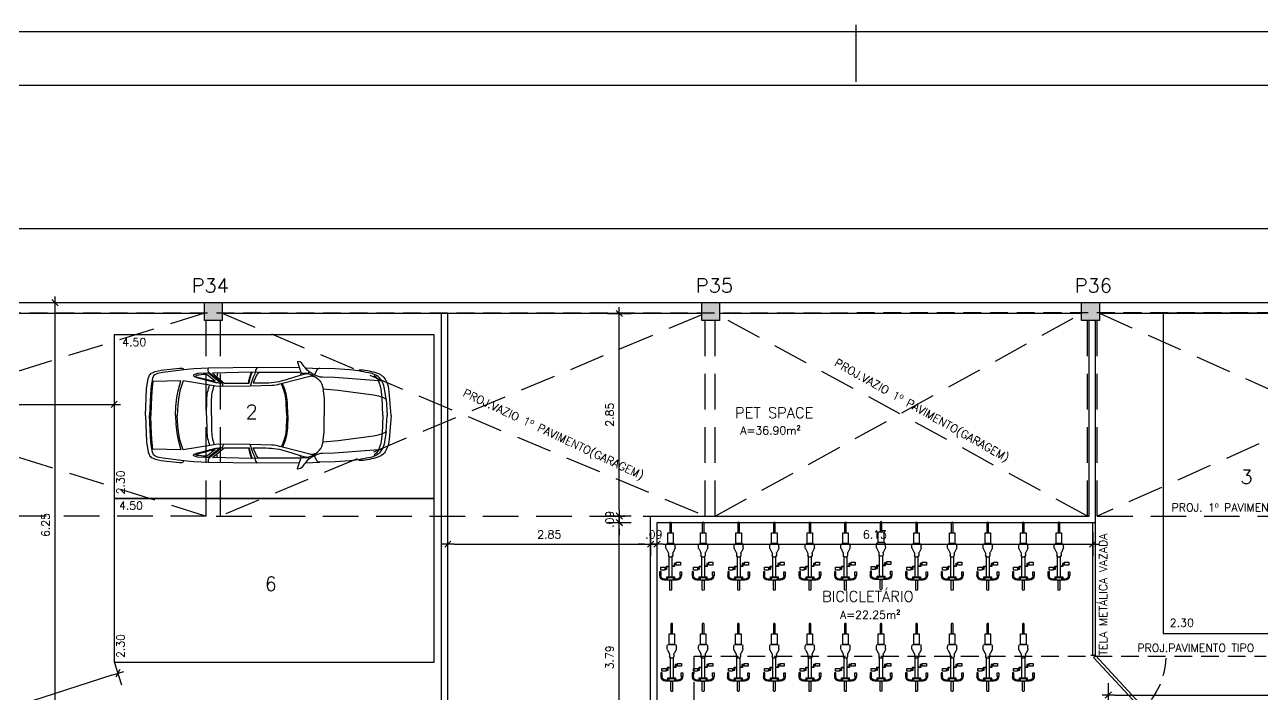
# Model space of a CAD drawing. Header units: millimetres. Extents: x 963.8 to 1035.8, y -131.7 to -87.
# Drawn here: x 981.69 to 999.09, y -96.37 to -86.96 of the extents above; entities that cross this region are included whole.
import ezdxf

# ---------------------------------------------------------------- set-up
doc = ezdxf.new("R2010")
doc.units = ezdxf.units.MM
doc.linetypes.add('DASHED2', pattern=[0.375, 0.25, -0.125])
doc.linetypes.add('HIDDEN', pattern=[0.375, 0.25, -0.125])
for name, color, linetype in [('CERCADURA', 5, 'Continuous'), ('COTA', 11, 'Continuous'), ('ESQUADRIA', 2, 'Continuous'), ('ESQUADRIA CT', 2, 'Continuous'), ('HACHURA', 11, 'Continuous'), ('HACHURA 1', 8, 'Continuous'), ('HACHURA PILAR VIGA', 8, 'Continuous'), ('LINHA', 1, 'Continuous'), ('PAREDE', 7, 'Continuous'), ('PILAR', 21, 'Continuous'), ('PROJECAO', 1, 'DASHED2'), ('TEXTO 1', 3, 'Continuous'), ('TEXTO 2', 2, 'Continuous')]:
    doc.layers.add(name, color=color, linetype=linetype)
doc.styles.add('ROMANS', font='romans.shx')
doc.dimstyles.new('Copy of TICK75', dxfattribs={"dimtxt": 0.1125, "dimasz": 0.088, "dimexe": 0.18, "dimexo": 0.0625, "dimgap": 0.079, "dimtad": 1, "dimrnd": 0.005, "dimzin": 4, "dimdsep": 46, "dimtxsty": 'ROMANS', "dimblk1": 'TICK', "dimblk2": 'TICK', "dimsah": 1, "dimcen": 0.09, "dimse1": 1, "dimse2": 1, "dimclrd": 256, "dimclrt": 2, "dimaunit": 1, "dimadec": 0, "dimazin": 0, "dimtfac": 1, "dimtix": 1, "dimtmove": 2, "dimatfit": 3, "dimldrblk": 'TICK', "dimfxl": 1, "dimtolj": 1, "dimtzin": 0, "dimlwd": -1, "dimarcsym": 0})

# ---------------------------------------------------------------- blocks, each defined once
blk = doc.blocks.new('P100')
at = {"layer": 'ESQUADRIA CT'}
for p, q in [((-0.734, 0.679), (-0.707, 0.707)), ((-0.707, 0.707), (0, 0)), ((-0.027, -0.027), (-0.734, 0.679)), ((0, 0), (-0.027, -0.027))]:
    blk.add_line(p, q, dxfattribs=at)
at = {"layer": 'ESQUADRIA CT', "color": 1, "linetype": 'HIDDEN'}
blk.add_arc((-0.014, -0.014), 1, 89.2122, 179.2122, dxfattribs=at)
blk = doc.blocks.new('TICK')
at = {"layer": 'COTA'}
for p, q in [((-1, 0), (1, 0)), ((0, 1.91), (0, -1.91))]:
    blk.add_line(p, q, dxfattribs=at)
at = {"layer": 'COTA', "color": 2}
blk.add_line((0.5, 0.5), (-0.5, -0.5), dxfattribs=at)
blk = doc.blocks.new('*D68')
at = {"layer": 'COTA'}
blk.add_line((990.05, -93.777), (990.05, -91.105), dxfattribs=at)
at = {"layer": 'Defpoints', "color": 0}
for p in [(990.05, -91.017), (991.065, -91.017), (990.51, -93.865)]:
    blk.add_point(p, dxfattribs=at)
at = {"layer": 'COTA', "xscale": 0.08800000000000001, "yscale": 0.08800000000000001, "zscale": 0.08800000000000001}
for p, rotation in [((990.05, -91.017), 90), ((990.05, -93.865), 270)]:
    blk.add_blockref('TICK', p, dxfattribs=dict(at, rotation=rotation))
at = {"layer": 'COTA', "color": 2, "insert": (989.914, -92.441), "char_height": 0.1125, "attachment_point": 5, "rotation": 90, "style": 'ROMANS'}
blk.add_mtext('\\A1;2.85', dxfattribs=at)
blk = doc.blocks.new('*D67')
at = {"layer": 'COTA'}
for p, q in [((990.05, -93.777), (990.05, -93.689)), ((990.05, -93.956), (990.05, -93.865)), ((990.05, -94.044), (990.05, -94.132))]:
    blk.add_line(p, q, dxfattribs=at)
at = {"layer": 'Defpoints', "color": 0}
for p in [(990.05, -93.865), (990.49, -93.865), (990.579, -93.956)]:
    blk.add_point(p, dxfattribs=at)
at = {"layer": 'COTA', "xscale": 0.08800000000000001, "yscale": 0.08800000000000001, "zscale": 0.08800000000000001}
for p, rotation in [((990.05, -93.865), 270), ((990.05, -93.956), 90)]:
    blk.add_blockref('TICK', p, dxfattribs=dict(at, rotation=rotation))
at = {"layer": 'COTA', "color": 2, "insert": (989.914, -93.91), "char_height": 0.1125, "attachment_point": 5, "rotation": 90, "style": 'ROMANS'}
blk.add_mtext('\\A1;.09', dxfattribs=at)
blk = doc.blocks.new('*D66')
at = {"layer": 'COTA'}
blk.add_line((990.05, -97.659), (990.05, -94.043), dxfattribs=at)
at = {"layer": 'Defpoints', "color": 0}
for p in [(990.05, -93.955), (990.574, -93.955), (990.469, -97.747)]:
    blk.add_point(p, dxfattribs=at)
at = {"layer": 'COTA', "xscale": 0.08800000000000001, "yscale": 0.08800000000000001, "zscale": 0.08800000000000001}
for p, rotation in [((990.05, -93.955), 90), ((990.05, -97.747), 270)]:
    blk.add_blockref('TICK', p, dxfattribs=dict(at, rotation=rotation))
at = {"layer": 'COTA', "color": 2, "insert": (989.914, -95.851), "char_height": 0.1125, "attachment_point": 5, "rotation": 90, "style": 'ROMANS'}
blk.add_mtext('\\A1;3.79', dxfattribs=at)
blk = doc.blocks.new('*D65')
at = {"layer": 'COTA'}
blk.add_line((990.668, -94.26), (996.616, -94.26), dxfattribs=at)
at = {"layer": 'Defpoints', "color": 0}
for p in [(990.58, -93.955), (996.704, -93.955), (996.704, -94.26)]:
    blk.add_point(p, dxfattribs=at)
at = {"layer": 'COTA', "xscale": 0.08800000000000001, "yscale": 0.08800000000000001, "zscale": 0.08800000000000001, "rotation": 180}
blk.add_blockref('TICK', (990.58, -94.26), dxfattribs=at)
at = {"layer": 'COTA', "xscale": 0.08800000000000001, "yscale": 0.08800000000000001, "zscale": 0.08800000000000001}
blk.add_blockref('TICK', (996.704, -94.26), dxfattribs=at)
at = {"layer": 'COTA', "color": 2, "insert": (993.642, -94.124), "char_height": 0.1125, "attachment_point": 5, "style": 'ROMANS'}
blk.add_mtext('\\A1;6.13', dxfattribs=at)
blk = doc.blocks.new('*D64')
at = {"layer": 'COTA'}
for p, q in [((990.402, -94.26), (990.314, -94.26)), ((990.49, -94.26), (990.58, -94.26)), ((990.668, -94.26), (990.756, -94.26))]:
    blk.add_line(p, q, dxfattribs=at)
at = {"layer": 'Defpoints', "color": 0}
for p in [(990.49, -93.876), (990.58, -93.955), (990.58, -94.26)]:
    blk.add_point(p, dxfattribs=at)
at = {"layer": 'COTA', "xscale": 0.08800000000000001, "yscale": 0.08800000000000001, "zscale": 0.08800000000000001}
blk.add_blockref('TICK', (990.49, -94.26), dxfattribs=at)
at = {"layer": 'COTA', "xscale": 0.08800000000000001, "yscale": 0.08800000000000001, "zscale": 0.08800000000000001, "rotation": 180}
blk.add_blockref('TICK', (990.58, -94.26), dxfattribs=at)
at = {"layer": 'COTA', "color": 2, "insert": (990.535, -94.124), "char_height": 0.1125, "attachment_point": 5, "style": 'ROMANS'}
blk.add_mtext('\\A1;.09', dxfattribs=at)
blk = doc.blocks.new('*D63')
at = {"layer": 'COTA'}
blk.add_line((987.728, -94.26), (990.402, -94.26), dxfattribs=at)
at = {"layer": 'Defpoints', "color": 0}
for p in [(987.64, -93.876), (990.49, -93.876), (990.49, -94.26)]:
    blk.add_point(p, dxfattribs=at)
at = {"layer": 'COTA', "xscale": 0.08800000000000001, "yscale": 0.08800000000000001, "zscale": 0.08800000000000001, "rotation": 180}
blk.add_blockref('TICK', (987.64, -94.26), dxfattribs=at)
at = {"layer": 'COTA', "xscale": 0.08800000000000001, "yscale": 0.08800000000000001, "zscale": 0.08800000000000001}
blk.add_blockref('TICK', (990.49, -94.26), dxfattribs=at)
at = {"layer": 'COTA', "color": 2, "insert": (989.065, -94.124), "char_height": 0.1125, "attachment_point": 5, "style": 'ROMANS'}
blk.add_mtext('\\A1;2.85', dxfattribs=at)
blk = doc.blocks.new('BISCICLETA-flat-1-flat-1')
at = {"layer": 'HACHURA'}
for p, q in [((0.136, 0), (-0.136, 0)), ((-0.019, 0), (0.019, 0)), ((-0.236, -0.103), (-0.236, -0.1)), ((-0.212, -0.103), (-0.212, -0.1)), ((-0.06, -0.024), (-0.136, -0.024)), ((-0.126, -0.244), (-0.078, -0.244)), ((-0.126, -0.256), (-0.126, -0.244)), ((-0.126, -0.256), (-0.09, -0.256)), ((-0.09, -0.256), (-0.09, -0.311)), ((-0.078, -0.244), (-0.078, -0.299)), ((-0.03, -0.075), (-0.03, -0.513)), ((0.03, -0.513), (0.03, -0.075)), ((0.136, -0.024), (0.06, -0.024)), ((0.212, -0.103), (0.212, -0.1)), ((0.236, -0.103), (0.236, -0.1)), ((-0.09, -0.311), (-0.03, -0.311)), ((-0.078, -0.299), (-0.03, -0.299)), ((0.011, -0.508), (-0.011, -0.508)), ((0.09, -0.299), (0.03, -0.299)), ((0.078, -0.311), (0.03, -0.311)), ((0.078, -0.367), (0.078, -0.311)), ((0.126, -0.367), (0.078, -0.367)), ((0.09, -0.355), (0.09, -0.299)), ((0.126, -0.355), (0.09, -0.355)), ((0.126, -0.355), (0.126, -0.367)), ((-0.101, -0.71), (-0.101, -0.772)), ((-0.097, -0.693), (-0.054, -0.61)), ((-0.065, -0.808), (0.065, -0.808)), ((-0.047, -0.588), (-0.047, -0.544)), ((0.047, -0.588), (0.047, -0.544)), ((0.097, -0.693), (0.054, -0.61)), ((0.101, -0.71), (0.101, -0.772)), ((-0.019, -1.043), (0.019, -1.043))]:
    blk.add_line(p, q, dxfattribs=at)
for points in [[(0.06, 0), (-0.06, 0), (-0.06, -0.06), (0.06, -0.06)], [(-0.24, -0.185), (-0.24, -0.103), (-0.209, -0.103), (-0.209, -0.185)], [(-0.126, -0.282), (-0.126, -0.218), (-0.215, -0.218), (-0.215, -0.282)], [(0.24, -0.185), (0.24, -0.103), (0.209, -0.103), (0.209, -0.185)], [(0.126, -0.329), (0.126, -0.393), (0.215, -0.393), (0.215, -0.329)], [(0.06, -0.808), (-0.06, -0.808), (-0.06, -1.043), (0.06, -1.043)]]:
    blk.add_lwpolyline(points, close=True, dxfattribs=at)
for points in [[(0.019, 0), (0.019, 0.209, 1), (-0.019, 0.209), (-0.019, 0)], [(0.019, -1.043), (0.019, -1.252, -1), (-0.019, -1.252), (-0.019, -1.043)]]:
    blk.add_lwpolyline(points, format="xyb", dxfattribs=at)
blk.add_lwpolyline([(-0.084, -0.024), (-0.084, -0.075), (0.084, -0.075), (0.084, -0.024)], dxfattribs=at)
for centre, radius, start, end in [((-0.136, -0.1), 0.1, 90, 180), ((0.136, -0.1), 0.1, 0, 90), ((-0.136, -0.1), 0.076, 90, 180), ((0.136, -0.1), 0.076, 0, 90), ((-0.011, -0.544), 0.036, 90, 180), ((0.011, -0.544), 0.036, 0, 90), ((-0.065, -0.71), 0.036, 152.6714, 180), ((-0.065, -0.772), 0.036, 180, 270), ((-0.083, -0.588), 0.036, 322.7463, 0), ((0.083, -0.588), 0.036, 180, 217.2537), ((0.065, -0.772), 0.036, 270, 0), ((0.065, -0.71), 0.036, 0, 27.3286)]:
    blk.add_arc(centre, radius, start, end, dxfattribs=at)
blk = doc.blocks.new('*D132')
at = {"layer": 'COTA'}
blk.add_line((982.918, -96.103), (978.149, -97.634), dxfattribs=at)
at = {"layer": 'Defpoints', "color": 0}
for p in [(982.95, -95.917), (978.015, -97.502), (978.066, -97.661)]:
    blk.add_point(p, dxfattribs=at)
at = {"layer": 'COTA', "xscale": 0.08800000000000001, "yscale": 0.08800000000000001, "zscale": 0.08800000000000001}
for p, rotation in [((983.001, -96.076), 17.80043388912051), ((978.066, -97.661), 197.8004338891205)]:
    blk.add_blockref('TICK', p, dxfattribs=dict(at, rotation=rotation))
at = {"layer": 'COTA', "color": 2, "insert": (980.492, -96.739), "char_height": 0.1125, "attachment_point": 5, "rotation": 17.8004, "style": 'ROMANS'}
blk.add_mtext('\\A1;5.19', dxfattribs=at)
blk = doc.blocks.new('*D112')
at = {"layer": 'COTA'}
blk.add_line((997.011, -96.381), (1003.085, -96.381), dxfattribs=at)
at = {"layer": 'Defpoints', "color": 0}
for p in [(1003.173, -96.381), (996.923, -96.951), (1003.173, -96.951)]:
    blk.add_point(p, dxfattribs=at)
at = {"layer": 'COTA', "xscale": 0.08800000000000001, "yscale": 0.08800000000000001, "zscale": 0.08800000000000001, "rotation": 180}
blk.add_blockref('TICK', (996.923, -96.381), dxfattribs=at)
at = {"layer": 'COTA', "xscale": 0.08800000000000001, "yscale": 0.08800000000000001, "zscale": 0.08800000000000001}
blk.add_blockref('TICK', (1003.173, -96.381), dxfattribs=at)
at = {"layer": 'COTA', "color": 2, "insert": (1000.048, -96.246), "char_height": 0.1125, "attachment_point": 5, "style": 'ROMANS'}
blk.add_mtext('\\A1;6.25', dxfattribs=at)
blk = doc.blocks.new('*D50')
at = {"layer": 'COTA'}
blk.add_line((977.538, -92.295), (982.862, -92.295), dxfattribs=at)
at = {"layer": 'Defpoints', "color": 0}
for p in [(982.95, -92.295), (977.45, -94.954), (982.95, -94.954)]:
    blk.add_point(p, dxfattribs=at)
at = {"layer": 'COTA', "xscale": 0.08800000000000001, "yscale": 0.08800000000000001, "zscale": 0.08800000000000001, "rotation": 180}
blk.add_blockref('TICK', (977.45, -92.295), dxfattribs=at)
at = {"layer": 'COTA', "xscale": 0.08800000000000001, "yscale": 0.08800000000000001, "zscale": 0.08800000000000001}
blk.add_blockref('TICK', (982.95, -92.295), dxfattribs=at)
at = {"layer": 'COTA', "color": 2, "insert": (980.2, -92.16), "char_height": 0.1125, "attachment_point": 5, "style": 'ROMANS'}
blk.add_mtext('\\A1;5.50', dxfattribs=at)
blk = doc.blocks.new('*D105')
at = {"layer": 'COTA'}
blk.add_line((982.12, -97.029), (982.12, -90.953), dxfattribs=at)
at = {"layer": 'Defpoints', "color": 0}
for p in [(969.331, -90.865), (982.12, -90.865), (985.259, -97.117)]:
    blk.add_point(p, dxfattribs=at)
at = {"layer": 'COTA', "xscale": 0.08800000000000001, "yscale": 0.08800000000000001, "zscale": 0.08800000000000001}
for p, rotation in [((982.12, -90.865), 90), ((982.12, -97.117), 270)]:
    blk.add_blockref('TICK', p, dxfattribs=dict(at, rotation=rotation))
at = {"layer": 'COTA', "color": 2, "insert": (981.985, -93.991), "char_height": 0.1125, "attachment_point": 5, "rotation": 90, "style": 'ROMANS'}
blk.add_mtext('\\A1;6.25', dxfattribs=at)
blk = doc.blocks.new('VECTRA_P')
for p, q in [((1.152, 0.682), (1.17, 0.653)), ((1.962, 0.745), (1.98, 0.722)), ((1.98, 0.722), (1.986, 0.704)), ((1.986, 0.704), (1.99, 0.679)), ((1.99, 0.679), (1.99, 0.671)), ((1.99, 0.671), (2.026, 0.596)), ((2.026, 0.596), (2.072, 0.454)), ((2.068, 0.626), (2.051, 0.672)), ((2.081, 0.582), (2.068, 0.626)), ((2.085, 0.558), (2.081, 0.582)), ((2.58, 0.66), (2.594, 0.603)), ((2.099, 0.505), (2.085, 0.558)), ((2.026, -0.596), (2.072, -0.454)), ((2.085, -0.558), (2.081, -0.582)), ((2.099, -0.505), (2.085, -0.558)), ((1.152, -0.682), (1.17, -0.653)), ((1.962, -0.745), (1.98, -0.722)), ((1.98, -0.722), (1.986, -0.704)), ((1.986, -0.704), (1.99, -0.679)), ((1.99, -0.671), (2.026, -0.596)), ((1.99, -0.679), (1.99, -0.671)), ((2.068, -0.626), (2.051, -0.672)), ((2.081, -0.582), (2.068, -0.626)), ((2.58, -0.66), (2.594, -0.603))]:
    blk.add_line(p, q)
for points in [[(-0.132, 0), (-0.101, 0.371, -0.086702), (-0.059, 0.53, -0.206137), (0.076, 0.652, -0.063577), (0.343, 0.706, -0.192902), (0.379, 0.695), (0.517, 0.711), (0.746, 0.725), (0.984, 0.732, -0.212316), (1.032, 0.712), (1.065, 0.633), (1.106, 0.654, 0.104415), (1.201, 0.729, 0.030135), (1.254, 0.801, -0.268294), (1.327, 0.839, -0.478596), (1.333, 0.83), (1.273, 0.657), (1.206, 0.658, 0.071792), (1.17, 0.653, 0.074996), (1.055, 0.6, 0.060729), (0.993, 0.548, 0.168427), (0.934, 0.415), (0.697, 0.392), (0.143, 0.32, 0.097788), (-0.052, 0.254), (-0.028, 0.412), (-0.015, 0.467, -0.23311), (0.121, 0.634, -0.068365), (0.217, 0.663, 0.017295), (0.379, 0.695, -1.253437)], [(0, 0), (0.011, 0.285), (0.02, 0.362, -0.068274), (0.066, 0.541, -0.160401), (0.116, 0.601, 0.068795), (0.131, 0.612, 0.431491), (0.13, 0.622), (0.121, 0.634)], [(0.014, 0.538), (0.066, 0.541), (0.755, 0.592), (0.942, 0.595, 0.14363), (1.065, 0.633, -3.590326)], [(1.046, 0.594), (1.077, 0.605, -0.132875), (1.141, 0.609), (1.566, 0.499), (1.614, 0.485, 0.061032), (1.731, 0.466), (2.071, 0.454), (2.569, 0.452), (2.639, 0.461), (3.118, 0.541), (3.169, 0.382), (3.19, 0.253), (3.201, 0.165), (3.212, 0)], [(1.94, 0.671), (1.974, 0.628), (2.027, 0.507), (1.819, 0.509, -0.074341), (1.505, 0.56), (1.292, 0.626), (1.209, 0.647), (1.17, 0.653)], [(1.302, 0.742), (1.956, 0.745), (2.72, 0.736), (2.953, 0.724), (3.109, 0.712), (3.435, 0.671), (3.492, 0.661, -0.139964), (3.58, 0.617), (3.599, 0.573), (3.619, 0.463), (3.63, 0.328), (3.645, 0)], [(2.492, 0.453), (2.499, 0.477, -0.20033), (2.542, 0.528), (2.703, 0.656, 0.362423), (2.72, 0.736, -80.843501)], [(2.535, 0.508), (2.712, 0.65, -0.214632), (2.749, 0.659), (2.894, 0.651, -0.13194), (2.949, 0.632, -0.563922), (2.948, 0.606), (2.891, 0.585), (2.709, 0.537), (2.63, 0.52, -0.046395), (2.535, 0.508, 1.803463)], [(2.619, 0.535), (2.738, 0.63, -0.203343), (2.777, 0.64, 0.013874), (2.898, 0.627, -0.224025), (2.919, 0.615, -0.426774), (2.916, 0.604), (2.715, 0.552, -0.038719), (2.619, 0.535, -4.743429)], [(3.705, 0), (3.688, 0.412), (3.666, 0.577), (3.651, 0.614, 0.195947), (3.599, 0.666, 0.081209), (3.417, 0.709), (3.176, 0.737), (3.144, 0.738, 0.315739), (3.105, 0.712, 0.195733)], [(1.481, 0), (1.49, 0.194), (1.501, 0.28, -0.093565), (1.571, 0.498, -2.549357)], [(1.501, 0), (1.507, 0.175, -0.104764), (1.586, 0.494, 2.88345)], [(2.676, 0), (2.674, 0.225, 0.076487), (2.635, 0.46, 15.102376)], [(2.754, 0), (2.748, 0.246, 0.084835), (2.704, 0.472, 10.941081)], [(-0.132, 0), (-0.101, -0.371, 0.086702), (-0.059, -0.53, 0.206137), (0.076, -0.652, 0.063577), (0.343, -0.706, 0.192902), (0.379, -0.695), (0.517, -0.711), (0.746, -0.725), (0.984, -0.732, 0.212316), (1.032, -0.712), (1.065, -0.633), (1.106, -0.654, -0.104415), (1.201, -0.729, -0.030135), (1.254, -0.801, 0.268294), (1.327, -0.839, 0.478596), (1.333, -0.83), (1.273, -0.657), (1.206, -0.658, -0.071792), (1.17, -0.653, -0.074996), (1.055, -0.6, -0.060729), (0.993, -0.548, -0.168427), (0.934, -0.415), (0.697, -0.392), (0.143, -0.32, -0.097788), (-0.052, -0.254), (-0.028, -0.412), (-0.015, -0.467, 0.23311), (0.121, -0.634, 0.068365), (0.217, -0.663, -0.017295), (0.379, -0.695, 1.253437)], [(0, 0), (0.011, -0.285), (0.02, -0.362, 0.068274), (0.066, -0.541, 0.160401), (0.116, -0.601, -0.068795), (0.131, -0.612, -0.431491), (0.13, -0.622), (0.121, -0.634)], [(1.046, -0.594), (1.077, -0.605, 0.132875), (1.141, -0.609), (1.566, -0.499), (1.614, -0.485, -0.061032), (1.731, -0.466), (2.071, -0.454), (2.569, -0.452), (2.639, -0.461), (3.118, -0.541), (3.169, -0.382), (3.19, -0.253), (3.201, -0.165), (3.212, 0)], [(1.302, -0.742), (1.956, -0.745), (2.72, -0.736), (2.953, -0.724), (3.109, -0.712), (3.435, -0.671), (3.492, -0.661, 0.139964), (3.58, -0.617), (3.599, -0.573), (3.619, -0.463), (3.63, -0.328), (3.645, 0)], [(1.481, 0), (1.49, -0.194), (1.501, -0.28, 0.093565), (1.571, -0.498, 2.549357)], [(1.501, 0), (1.507, -0.175, 0.104764), (1.586, -0.494, -2.88345)], [(2.676, 0), (2.674, -0.225, -0.076487), (2.635, -0.46, -15.102376)], [(2.754, 0), (2.748, -0.246, -0.084835), (2.704, -0.472, -10.941081)], [(3.705, 0), (3.688, -0.412), (3.666, -0.577), (3.651, -0.614, -0.195947), (3.599, -0.666, -0.081209), (3.417, -0.709), (3.176, -0.737), (3.144, -0.738, -0.315739), (3.105, -0.712, -0.195733)], [(0.014, -0.538), (0.066, -0.541), (0.755, -0.592), (0.942, -0.595, -0.14363), (1.065, -0.633, 3.590326)], [(1.94, -0.671), (1.974, -0.628), (2.027, -0.507), (1.819, -0.509, 0.074341), (1.505, -0.56), (1.292, -0.626), (1.209, -0.647), (1.17, -0.653)], [(2.492, -0.453), (2.499, -0.477, 0.20033), (2.542, -0.528), (2.703, -0.656, -0.362423), (2.72, -0.736, 80.843501)], [(2.535, -0.508), (2.712, -0.65, 0.214632), (2.749, -0.659), (2.894, -0.651, 0.13194), (2.949, -0.632, 0.563922), (2.948, -0.606), (2.891, -0.585), (2.709, -0.537), (2.63, -0.52, 0.046395), (2.535, -0.508, -1.803463)], [(2.619, -0.535), (2.738, -0.63, 0.203343), (2.777, -0.64, -0.013874), (2.898, -0.627, 0.224025), (2.919, -0.615, 0.426774), (2.916, -0.604), (2.715, -0.552, 0.038719), (2.619, -0.535, 4.743429)]]:
    blk.add_lwpolyline(points, format="xyb")
for points in [[(1.212, 0.744), (0.984, 0.732)], [(1.273, 0.657), (1.298, 0.624)], [(1.294, 0.669), (1.94, 0.671), (2.05, 0.672), (2.66, 0.658), (2.477, 0.505), (2.088, 0.505), (2.072, 0.578), (2.06, 0.615), (2.04, 0.672)], [(3.237, 0), (3.231, 0.137), (3.214, 0.277), (3.195, 0.384), (3.153, 0.539), (3.591, 0.526), (3.606, 0.377), (3.619, 0.169), (3.623, 0)], [(-0.052, 0.254), (-0.068, 0)], [(-0.052, -0.254), (-0.068, 0)], [(3.237, 0), (3.231, -0.137), (3.214, -0.277), (3.195, -0.384), (3.153, -0.539), (3.591, -0.526), (3.606, -0.377), (3.619, -0.169), (3.623, 0)], [(1.294, -0.669), (1.94, -0.671), (2.05, -0.672), (2.66, -0.658), (2.477, -0.505), (2.088, -0.505), (2.072, -0.578), (2.06, -0.615), (2.04, -0.672)], [(1.212, -0.744), (0.984, -0.732)], [(1.273, -0.657), (1.298, -0.624)]]:
    blk.add_lwpolyline(points)
for points in [[(0.934, 0.415, 0), (0.929, 0.381, 0), (0.916, 0.263, 0), (0.916, 0, 0)], [(0.934, -0.415, 0), (0.929, -0.381, 0), (0.916, -0.263, 0), (0.916, 0, 0)]]:
    blk.add_polyline3d(points)
blk = doc.blocks.new('*D24')
at = {"layer": 'COTA'}
blk.add_line((1032.17, -89.827), (968.777, -89.827), dxfattribs=at)
at = {"layer": 'Defpoints', "color": 0}
for p in [(968.689, -89.827), (968.689, -90.865), (1032.258, -90.865)]:
    blk.add_point(p, dxfattribs=at)
at = {"layer": 'COTA', "xscale": 0.08800000000000001, "yscale": 0.08800000000000001, "zscale": 0.08800000000000001, "rotation": 180}
blk.add_blockref('TICK', (968.689, -89.827), dxfattribs=at)
at = {"layer": 'COTA', "xscale": 0.08800000000000001, "yscale": 0.08800000000000001, "zscale": 0.08800000000000001}
blk.add_blockref('TICK', (1032.258, -89.827), dxfattribs=at)
at = {"layer": 'COTA', "color": 2, "insert": (1000.474, -89.663), "char_height": 0.1125, "attachment_point": 5, "style": 'ROMANS'}
blk.add_mtext('\\A1;63.57(TERRENO)', dxfattribs=at)
blk = doc.blocks.new('ESTRUTURA(20-03-2019)')
at = {"layer": 'PROJECAO', "color": 11}
for p, q in [((-30.131, 15.601), (-22.09, 15.601)), ((-30.13, 14.611), (-30.131, 15.601))]:
    blk.add_line(p, q, dxfattribs=at)

msp = doc.modelspace()

# ---------------------------------------------------------------- hatches: boundary and pattern name
at = {"layer": 'HACHURA PILAR VIGA'}
h = msp.add_hatch(dxfattribs=at)
h.set_pattern_fill('CONCRE', color=256, scale=0.006)
h.set_pattern_definition([(0, (0, 0), (0.1524, 0.1524), [0.01905, -0.13335]), (90, (0, 0), (-0.1524, 0.1524), [0.01905, -0.13335]), (135, (0.01905, 0), (-0.1524, 0), [0.02694077, -0.188585384]), (0, (0.01905, 0.08572), (0.1524, 0.1524), [0.01905, -0.13335]), (45, (0.02857, 0.0762), (0, 0.1524), [0.013470377, -0.20205576]), (135, (0.02857, 0.0762), (-0.1524, 0), [0.013470377, -0.20205576]), (0, (0.0762, 0.12383), (0.1524, 0.1524), [0.02694077, -0.12545923]), (45, (0.0762, 0.12383), (0, 0.1524), [0.01905, -0.196476153]), (135, (0.10314, 0.12383), (-0.1524, 0), [0.01905, -0.196476153]), (90, (0.10477, 0.0381), (-0.1524, 0.1524), [0.01905, -0.13335]), (45, (0.10477, 0.0381), (0, 0.1524), [0.013470377, -0.20205576]), (135, (0.1143, 0.04763), (-0.1524, 0), [0.013470377, -0.20205576]), (0, (0.01905, 0.0381), (0.1524, 0.1524), [0.009525, -0.127635]), (0, (0.13335, 0.0762), (0.1524, 0.1524), [0.009525, -0.127635]), (90, (0.08572, 0.09525), (-0.1524, 0.1524), [0.009525, -0.127635]), (135, (0.10477, 0.00953), (-0.1524, 0), [0.013470377, -0.20205576]), (135, (0.0381, 0.1143), (-0.1524, 0), [0.013470377, -0.20205576]), (45, (0.07144, 0.05001), (0, 0.1524), [0.013470377, -0.20205576]), (90, (0.05239, 0.01905), (-0.1524, 0.1524), [0.00238125, -0.15001875]), (90, (0.05953, 0.08334), (-0.1524, 0.1524), [0.00238125, -0.15001875]), (90, (0.13097, 0.10954), (-0.1524, 0.1524), [0.00238125, -0.15001875]), (90, (0.13335, 0.02857), (-0.1524, 0.1524), [0.00238125, -0.15001875])])
h.paths.add_polyline_path([(971.338, -90.865), (971.088, -90.865), (971.088, -91.115), (971.338, -91.115)])
h.paths.add_polyline_path([(975.168, -90.865), (974.918, -90.865), (974.918, -91.115), (975.168, -91.115)])
h.paths.add_polyline_path([(984.468, -90.865), (984.218, -90.865), (984.218, -91.115), (984.468, -91.115)])
h.paths.add_polyline_path([(991.458, -90.865), (991.208, -90.865), (991.208, -91.115), (991.458, -91.115)])
h.paths.add_polyline_path([(996.798, -90.865), (996.548, -90.865), (996.548, -91.115), (996.798, -91.115)])
h.paths.add_polyline_path([(1003.398, -90.865), (1003.173, -90.865), (1003.173, -91.115), (1003.398, -91.115)])
h.paths.add_polyline_path([(1003.173, -90.865), (1003.148, -90.865), (1003.148, -91.115), (1003.173, -91.115)])
h.paths.add_polyline_path([(1008.228, -90.865), (1007.978, -90.865), (1007.978, -91.115), (1008.228, -91.115)])
h.paths.add_polyline_path([(1014.298, -90.865), (1014.048, -90.865), (1014.048, -91.115), (1014.298, -91.115)])
h.paths.add_polyline_path([(1021.493, -90.865), (1021.243, -90.865), (1021.243, -91.115), (1021.493, -91.115)])

# ---------------------------------------------------------------- linework, layer by layer
at = {"layer": 'CERCADURA', "color": 11}
for p, q in [((993.381, -87.759), (993.381, -86.958)), ((1035.756, -87.06), (963.756, -87.06))]:
    msp.add_line(p, q, dxfattribs=at)
at = {"layer": 'CERCADURA', "color": 5}
msp.add_line((1035.006, -87.81), (965.631, -87.81), dxfattribs=at)
at = {"layer": 'ESQUADRIA'}
for p, q in [((987.55, -96.736), (987.55, -91.015)), ((987.64, -96.736), (987.64, -91.015)), ((996.704, -95.826), (996.704, -93.955)), ((996.744, -95.826), (996.744, -93.955)), ((996.719, -95.826), (996.679, -95.826)), ((996.744, -95.826), (996.704, -95.826))]:
    msp.add_line(p, q, dxfattribs=at)
at = {"layer": 'LINHA'}
for points in [[(997.693, -95.515), (999.993, -95.515), (999.993, -91.015), (997.693, -91.015)], [(987.45, -93.617), (987.45, -91.317), (982.95, -91.317), (982.95, -93.617)], [(987.45, -95.917), (987.45, -93.617), (982.95, -93.617), (982.95, -95.917)]]:
    msp.add_lwpolyline(points, close=True, dxfattribs=at)
at = {"layer": 'PAREDE'}
for p, q in [((975.168, -90.865), (984.218, -90.865)), ((984.468, -90.865), (991.208, -90.865)), ((991.458, -90.865), (1007.978, -90.865)), ((975.168, -91.015), (984.218, -91.015)), ((984.468, -91.015), (991.208, -91.015)), ((991.458, -91.015), (996.548, -91.015)), ((996.654, -93.865), (996.654, -91.115)), ((996.744, -93.955), (996.744, -91.115)), ((996.798, -91.015), (1003.148, -91.015)), ((990.49, -93.865), (996.654, -93.865)), ((990.49, -97.736), (990.49, -93.865)), ((990.58, -93.955), (996.744, -93.955)), ((990.58, -97.736), (990.58, -93.955))]:
    msp.add_line(p, q, dxfattribs=at)
at = {"layer": 'PILAR'}
for points in [[(984.218, -90.865), (984.468, -90.865), (984.468, -91.115), (984.218, -91.115), (984.218, -90.865)], [(991.208, -90.865), (991.458, -90.865), (991.458, -91.115), (991.208, -91.115), (991.208, -90.865)], [(996.548, -90.865), (996.798, -90.865), (996.798, -91.115), (996.548, -91.115), (996.548, -90.865)]]:
    msp.add_lwpolyline(points, dxfattribs=at)
at = {"layer": 'PROJECAO', "color": 11, "ltscale": 2}
for p, q in [((975.168, -91.015), (984.243, -93.865)), ((984.218, -91.015), (975.318, -93.783)), ((984.243, -93.865), (984.243, -91.115)), ((991.208, -91.036), (984.443, -93.865)), ((984.443, -93.865), (984.443, -91.115)), ((984.468, -91.015), (991.258, -93.865)), ((991.258, -93.865), (991.258, -91.115)), ((991.398, -93.865), (996.548, -91.015)), ((991.398, -93.865), (991.398, -91.115)), ((996.628, -93.865), (991.458, -91.048)), ((996.628, -93.865), (996.628, -91.115)), ((1003.148, -91.015), (996.768, -93.865)), ((996.768, -93.865), (996.768, -91.115)), ((996.798, -91.015), (1003.173, -93.865)), ((984.243, -93.865), (975.318, -93.865)), ((984.383, -93.865), (991.258, -93.865)), ((991.398, -93.865), (996.628, -93.865)), ((996.768, -93.865), (1008.003, -93.865))]:
    msp.add_line(p, q, dxfattribs=at)
at = {"layer": 'PROJECAO', "color": 11}
msp.add_line((991.103, -96.838), (991.103, -95.997), dxfattribs=at)
at = {"layer": 'PROJECAO', "flags": 128}
msp.add_lwpolyline([(968.987, -91.015), (979.998, -120.547), (1030.06, -118.035), (1032.249, -91.003)], close=True, dxfattribs=at)

# ---------------------------------------------------------------- block references
at = {"layer": 'ESQUADRIA', "xscale": -1, "rotation": 267.7837064013175}
msp.add_blockref('P100', (996.744, -95.826), dxfattribs=at)
at = {"layer": 'HACHURA', "color": 11, "xscale": -0.6400000000000001, "yscale": 0.6400000000000001, "zscale": 0.6400000000000001, "rotation": 180}
for p in [(990.77, -94.766), (991.228, -94.766), (991.728, -94.766), (992.228, -94.766), (992.728, -94.766), (993.228, -94.766), (993.728, -94.756), (994.228, -94.766), (994.728, -94.766), (995.228, -94.766), (995.728, -94.766), (996.228, -94.766), (990.787, -96.187), (991.228, -96.187), (991.723, -96.187), (992.228, -96.187), (992.728, -96.187), (993.228, -96.187), (993.728, -96.187), (994.228, -96.187), (994.728, -96.187), (995.228, -96.187), (995.728, -96.187)]:
    msp.add_blockref('BISCICLETA-flat-1-flat-1', p, dxfattribs=at)
at = {"layer": 'HACHURA 1', "xscale": -0.9, "yscale": 0.9, "zscale": 0.9}
msp.add_blockref('VECTRA_P', (986.726, -92.449), dxfattribs=at)
at = {"layer": 'PAREDE'}
msp.add_blockref('ESTRUTURA(20-03-2019)', (1021.233, -111.437), dxfattribs=at)

# ---------------------------------------------------------------- texts
at = {"layer": 'TEXTO 1', "style": 'ROMANS'}
for s, height, p in [('P34', 0.2, (984.04, -90.724)), ('P35', 0.2, (991.126, -90.724)), ('P36', 0.2, (996.451, -90.724)), ('2', 0.2, (984.797, -92.499)), ('PET SPACE ', 0.15, (991.677, -92.488)), ('3', 0.2, (998.778, -93.414)), ('6', 0.2, (985.065, -94.918)), ('BICICLETÁRIO', 0.15, (992.9, -95.069))]:
    msp.add_text(s, height=height, dxfattribs=at).set_placement(p)
at = {"layer": 'TEXTO 2', "style": 'ROMANS'}
for s, p in [('4.50', (983.063, -91.475)), ('A=36.90m²', (991.75, -92.718)), ('4.50', (983.018, -93.775)), ('PROJ. 1º PAVIMENTO(GARAGEM)', (997.812, -93.801)), ('A=22.25m²', (993.152, -95.309)), ('2.30', (997.787, -95.421)), ('PROJ.PAVIMENTO TIPO', (997.331, -95.775))]:
    msp.add_text(s, height=0.1125, dxfattribs=at).set_placement(p)
for s, rotation, p in [('PROJ.VAZIO 1º PAVIMENTO(GARAGEM)', 330.6959, (993.062, -91.745)), ('PROJ.VAZIO 1º PAVIMENTO(GARAGEM)', 334.8968, (987.842, -92.173)), ('2.30', 90, (983.097, -93.56)), ('TELA METÁLICA VAZADA', 90, (996.906, -95.827)), ('2.30', 90, (983.097, -95.86))]:
    msp.add_text(s, height=0.1125, rotation=rotation, dxfattribs=at).set_placement(p)

# ---------------------------------------------------------------- dimensions: what is measured, and where the dimension line sits
at = {"layer": 'COTA'}
dim = msp.add_linear_dim(base=(968.689, -89.827), p1=(1032.258, -90.865), p2=(968.689, -90.865), text='63.57(TERRENO)', dimstyle='Copy of TICK75', dxfattribs=at)
dim.commit()
dim.dimension.update_dxf_attribs({"geometry": '*D24', "text_midpoint": (1000.474, -89.663)})
for base, p1, p2, picture, middle in [((982.12, -90.865), (985.259, -97.117), (969.331, -90.865), '*D105', (981.985, -93.991)), ((990.05, -91.017), (990.51, -93.865), (991.065, -91.017), '*D68', (989.914, -92.441)), ((990.05, -93.865), (990.579, -93.956), (990.49, -93.865), '*D67', (989.914, -93.91)), ((990.05, -93.955), (990.469, -97.747), (990.574, -93.955), '*D66', (989.914, -95.851))]:
    dim = msp.add_linear_dim(base=base, p1=p1, p2=p2, angle=90, dimstyle='Copy of TICK75', dxfattribs=at)
    dim.commit()
    dim.dimension.update_dxf_attribs({"geometry": picture, "text_midpoint": middle})
for base, p1, p2, picture, middle in [((982.95, -92.295), (977.45, -94.954), (982.95, -94.954), '*D50', (980.2, -92.16)), ((990.49, -94.26), (987.64, -93.876), (990.49, -93.876), '*D63', (989.065, -94.124)), ((990.58, -94.26), (990.49, -93.876), (990.58, -93.955), '*D64', (990.535, -94.124)), ((996.704, -94.26), (990.58, -93.955), (996.704, -93.955), '*D65', (993.642, -94.124)), ((1003.173, -96.381), (996.923, -96.951), (1003.173, -96.951), '*D112', (1000.048, -96.246))]:
    dim = msp.add_linear_dim(base=base, p1=p1, p2=p2, dimstyle='Copy of TICK75', dxfattribs=at)
    dim.commit()
    dim.dimension.update_dxf_attribs({"geometry": picture, "text_midpoint": middle})
dim = msp.add_aligned_dim(p1=(982.95, -95.917), p2=(978.015, -97.502), distance=0.167, dimstyle='Copy of TICK75', dxfattribs=at)
dim.commit()
dim.dimension.update_dxf_attribs({"geometry": '*D132', "text_midpoint": (980.492, -96.739)})

doc.saveas('drawing.dxf')
